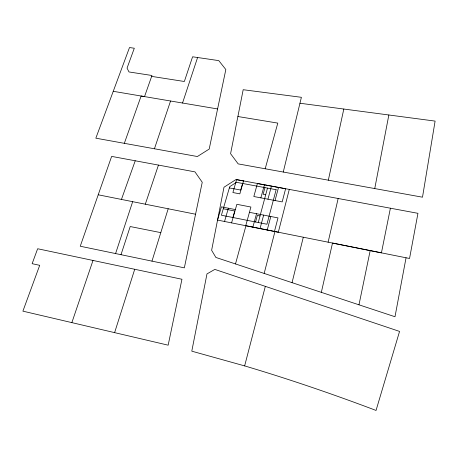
<?xml version="1.0" encoding="UTF-8"?>
<svg xmlns="http://www.w3.org/2000/svg" width="458" height="458" viewBox="0 0 458 458"><rect width="100%" height="100%" fill="white"/><g stroke="black" fill="none" stroke-linecap="round" stroke-linejoin="round"><path stroke-width="0.69" d="M406.051 257.774L394.996 316.736L215.878 257.448L211.625 250.274L223.991 187.23L236.036 179.513L417.948 213.325L409.549 258.478L245.952 225.742L235.498 263.94M374.747 188.57L388.848 114.987M390.399 208.207L381.434 252.856L332.508 243.055L321.339 292.359M358.98 304.816L370.184 250.6M328.334 180.183L343.815 109.038M328.123 242.179L338.153 198.503M283.267 172.036L301.393 97.308L243.181 89.711L230.586 153.688L238.166 163.89L422.499 197.198L435.1 121.101L299.956 103.239M292.044 282.66L303.305 237.215M289.29 189.423L278.309 232.217L217.533 220.08L221.403 206.856L235.36 209.581M264.169 273.432L274.943 231.542M244.641 365.902L191.787 351.171L206.97 273.924L214.825 269.401L399.559 331.415L376.035 410.46L373.636 409.521C331.145 393.519 288.162 378.835 244.641 365.902L265.331 286.353M274.451 231.445L277.995 217.899L249.438 212.329M267.22 230.002L270.804 216.497M275.04 200.541L278.516 187.448M258.255 222.519L267.489 188.101M260.024 228.565L263.653 215.105M267.936 199.196L271.457 186.137M255.575 221.987L257.362 215.42L260.018 215.941M264.942 187.625L263.127 194.289L265.697 194.77M252.862 227.134L256.532 213.714M260.865 197.85L264.421 184.832M265.193 168.773L277.794 123.105L237.902 116.521M245.734 225.714L250.91 207.027L236.86 204.314L231.571 222.886M232.904 217.504L234.759 211.001L223.286 208.756M242.608 183.463L240.725 190.064L229.355 187.923M224.535 221.477L228.365 208.218M151.97 261.129L168.189 208.762M114.62 332.588L134.721 269.275L181.952 279.26L168.16 345.177L22.9 311.154L39.703 265.325L32.14 263.688L37.642 248.74L134.721 269.275M120.998 254.694L130.204 226.538L160.804 232.635M115.576 253.566L184.339 267.856L202.247 182.273L194.959 171.876L111.638 156.39L80.247 246.232L115.576 253.566L132.677 201.669M182.536 103.021L197.593 57.513L218.792 60.622L225.834 69.542L209.197 149.068L197.375 156.527L95.837 138.184L129.505 47.54L134.303 48.245L127.049 68.11L129.001 71.952L151.964 75.49L144.528 96.598L141.121 96.025L124.324 143.343M145.3 204.199L158.445 165.092M154.432 148.77L170.565 101L217.59 108.952M71.86 322.598L93.003 260.453M121.444 199.43L135.23 160.775M197.593 57.513L192.589 56.786L184.351 81.495L151.65 76.383M170.565 101L113.252 91.308M98.212 194.793L195.56 214.23M285.615 188.759L282.18 201.898L253.824 196.516L257.425 183.532L285.615 188.759M276.134 189.709L266.94 224.237L221.397 215.226L229.727 186.646L236.471 182.318L276.134 189.709M243.513 180.956L239.837 193.86L232.893 192.543L236.609 179.673L243.513 180.956"/></g></svg>
